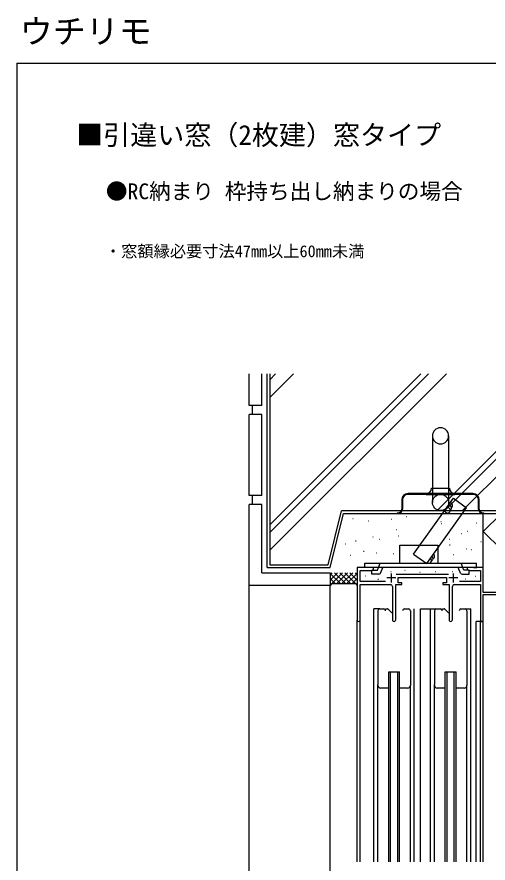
# Model space of a CAD drawing. Units: millimetres, scale not verified. Extents: x -525 to 525, y -780 to 776.
# Drawn here: x -525 to -263.6, y 305.9 to 775.9 of the extents above; entities that cross this region are included whole.
import ezdxf
from ezdxf.enums import TextEntityAlignment as Align

# ---------------------------------------------------------------- set-up
doc = ezdxf.new("R2010")
doc.units = ezdxf.units.MM
doc.header["$LTSCALE"] = 4
for name, color, linetype in [('0-1_USER1', 3, 'Continuous'), ('0-2_YKK_11', 7, 'Continuous'), ('0-3_YKK_12', 2, 'Continuous'), ('0-4_YKK_13', 4, 'Continuous'), ('0-7_YKK_ZWAK', 7, 'Continuous'), ('0-8_YSS_K', 3, 'Continuous'), ('0-9_YSS_KE', 3, 'Continuous')]:
    doc.layers.add(name, color=color, linetype=linetype)
doc.styles.add('ＭＳ ゴシック', font='')
doc.styles.get('ＭＳ ゴシック').set_extended_font_data('MS Gothic')

msp = doc.modelspace()

# ---------------------------------------------------------------- linework, layer by layer
at = {"layer": '0-2_YKK_11'}
for p, q in [((-317.2, 461.809), (-317.2, 466.809)), ((-285.497, 466.239), (-314.508, 466.239)), ((-282.8, 461.809), (-282.8, 466.809)), ((-314.7, 464.309), (-319.7, 464.309)), ((-280.3, 464.309), (-285.3, 464.309)), ((-316.65, 459.609), (-316.65, 441.059)), ((-283.35, 441.059), (-283.35, 459.609)), ((-323.7, 447.109), (-321.4, 447.109)), ((-310, 447.109), (-307.7, 447.109)), ((-292.3, 447.109), (-290, 447.109)), ((-278.6, 447.109), (-276.3, 447.109)), ((-324.7, 446.109), (-324.7, 405.109)), ((-306.7, 446.109), (-306.7, 405.109)), ((-293.3, 446.109), (-293.3, 405.109)), ((-275.3, 446.109), (-275.3, 405.109))]:
    msp.add_line(p, q, dxfattribs=at)
for points in [[(-320.55, 462.239), (-334.57, 462.239), (-334.57, 468.479), (-328.291, 468.479), (-327.2, 469.109), (-327.2, 470.109), (-336.2, 470.109), (-336.2, 440.924)], [(-247.1, 456.109), (-266.2, 456.109), (-266.2, 470.109), (-269.742, 470.109), (-269.925, 469.989), (-270.475, 469.989), (-270.658, 470.109), (-270.742, 470.109), (-270.925, 469.989), (-271.475, 469.989), (-271.658, 470.109), (-275.2, 470.109), (-275.2, 469.109), (-274.109, 468.479), (-267.83, 468.479), (-267.83, 462.239), (-279.449, 462.239)], [(-334.57, 440.924), (-334.57, 460.609), (-317.65, 460.609)], [(-314.75, 441.059), (-314.75, 460.609), (-311.4, 460.609), (-311.4, 461.609), (-313.4, 461.609), (-313.4, 464.609), (-286.6, 464.609), (-286.6, 461.609), (-288.6, 461.609), (-288.6, 460.609), (-285.25, 460.609), (-285.25, 441.059)], [(-282.35, 460.609), (-267.83, 460.609), (-267.83, 440.109), (-266.2, 440.109), (-266.2, 455.109), (-246.2, 455.109)]]:
    msp.add_lwpolyline(points, dxfattribs=at)
for centre, radius, start, end in [((-317.65, 459.609), 1, 0.00001, 89.99999), ((-282.35, 459.609), 1, 90.00001, 179.99999), ((-323.7, 446.109), 1, 89.99998, 179.99996), ((-321.4, 446.109), 1, 0, 89.99998), ((-310, 446.109), 1, 89.99998, 179.99996), ((-307.7, 446.109), 1, 0, 89.99998), ((-292.3, 446.109), 1, 89.99998, 179.99996), ((-290, 446.109), 1, 0, 89.99998), ((-278.6, 446.109), 1, 89.99998, 179.99996), ((-276.3, 446.109), 1, 0, 89.99998), ((-335.385, 440.924), 0.815, 179.99999, 0.00001), ((-315.7, 441.059), 0.95, 179.99999, 0.00001), ((-284.3, 441.059), 0.95, 179.99999, 0.00001)]:
    msp.add_arc(centre, radius, start, end, dxfattribs=at)
at = {"layer": '0-3_YKK_12'}
for p, q in [((-323.7, 447.109), (-326.9, 447.109)), ((-326.9, 306.604), (-326.9, 447.109)), ((-304.5, 306.604), (-304.5, 447.109)), ((-301, 447.109), (-292.3, 447.109)), ((-301, 306.604), (-301, 447.109)), ((-295.5, 306.604), (-295.5, 447.109)), ((-276.3, 447.109), (-273.1, 447.109)), ((-273.1, 306.604), (-273.1, 447.109)), ((-336.2, 306.604), (-336.2, 440.924)), ((-334.57, 306.604), (-334.57, 440.924)), ((-266.2, 440.109), (-270.1, 440.109)), ((-270.1, 306.604), (-270.1, 440.109)), ((-267.83, 306.604), (-267.83, 440.109)), ((-266.2, 306.604), (-266.2, 440.109)), ((-318.7, 412.109), (-312.7, 412.109)), ((-318.7, 306.604), (-318.7, 412.109)), ((-317.7, 306.604), (-317.7, 412.109)), ((-313.7, 306.604), (-313.7, 412.109)), ((-312.7, 306.604), (-312.7, 412.109)), ((-287.3, 412.109), (-281.3, 412.109)), ((-287.3, 306.604), (-287.3, 412.109)), ((-286.3, 306.604), (-286.3, 412.109)), ((-282.3, 306.604), (-282.3, 412.109)), ((-281.3, 306.604), (-281.3, 412.109))]:
    msp.add_line(p, q, dxfattribs=at)
at = {"layer": '0-4_YKK_13'}
for p, q in [((-294.45, 543.21), (-294.45, 506.21)), ((-285.45, 543.21), (-285.45, 506.21)), ((-294.95, 514.11), (-284.95, 514.11)), ((-311.45, 507.61), (-311.45, 502.51)), ((-311.05, 507.61), (-311.05, 502.51)), ((-297.95, 511.11), (-307.95, 511.11)), ((-297.95, 510.71), (-307.95, 510.71)), ((-281.95, 511.11), (-297.95, 511.11)), ((-297.95, 510.71), (-281.95, 510.71)), ((-271.95, 511.11), (-281.95, 511.11)), ((-271.95, 510.71), (-281.95, 510.71)), ((-268.85, 502.51), (-268.85, 507.61)), ((-268.45, 502.51), (-268.45, 507.61)), ((-313.95, 500.51), (-313.95, 500.11)), ((-313.95, 500.51), (-313.45, 500.51)), ((-313.95, 500.11), (-313.45, 500.11)), ((-313.45, 500.11), (-266.45, 500.11)), ((-266.45, 500.51), (-265.95, 500.51)), ((-266.45, 500.11), (-265.95, 500.11)), ((-265.95, 500.11), (-265.95, 500.51)), ((-291.496, 482.41), (-291.496, 472.41)), ((-269.996, 470.11), (-331.996, 470.11)), ((-324.39, 470.11), (-323.461, 472.41)), ((-323.192, 466.935), (-321.909, 470.11)), ((-278.8, 466.935), (-280.083, 470.11)), ((-277.602, 470.11), (-278.531, 472.41)), ((-269.996, 470.11), (-269.996, 472.41)), ((-324.119, 466.31), (-327.996, 466.31)), ((-320.399, 446.209), (-320.399, 446.809)), ((-320.099, 447.109), (-319.309, 447.109)), ((-319.115, 447.038), (-316.933, 444.99)), ((-288.999, 446.209), (-288.999, 446.809)), ((-288.699, 447.109), (-287.909, 447.109)), ((-287.715, 447.038), (-285.533, 444.99)), ((-324.7, 404.609), (-324.7, 405.109)), ((-324.7, 306.604), (-324.7, 404.609)), ((-306.7, 405.109), (-306.7, 404.609)), ((-306.7, 306.604), (-306.7, 404.609)), ((-293.3, 404.609), (-293.3, 405.109)), ((-293.3, 306.604), (-293.3, 404.609)), ((-275.3, 405.109), (-275.3, 404.609)), ((-275.3, 306.604), (-275.3, 404.609)), ((-318.7, 403.109), (-323.2, 403.109)), ((-308.2, 403.109), (-312.7, 403.109)), ((-287.3, 403.109), (-291.8, 403.109)), ((-276.8, 403.109), (-281.3, 403.109))]:
    msp.add_line(p, q, dxfattribs=at)
for points in [[(-312.496, 472.41), (-312.496, 482.41), (-291.496, 482.41)], [(-331.996, 470.11), (-331.996, 472.41), (-269.996, 472.41)], [(-327.996, 466.31), (-327.996, 468.61), (-324.996, 468.61), (-324.39, 470.11)], [(-277.873, 466.31), (-273.996, 466.31), (-273.996, 468.61), (-276.996, 468.61), (-277.602, 470.11)]]:
    msp.add_lwpolyline(points, dxfattribs=at)
msp.add_circle((-289.95, 506.21), 4.5, dxfattribs=at)
for centre, radius, start, end in [((-289.95, 543.21), 4.5, 0, 180), ((-289.95, 543.21), 4.5, 180, 0), ((-297.95, 514.11), 3, 270, 0), ((-281.95, 514.11), 3, 180, 270), ((-307.95, 507.61), 3.5, 90, 180), ((-307.95, 507.61), 3.1, 90, 180), ((-271.95, 507.61), 3.5, 0, 90), ((-271.95, 507.61), 3.1, 0, 90), ((-313.45, 502.51), 2.4, 270, 0), ((-313.45, 502.51), 2, 270, 0), ((-266.45, 502.51), 2.4, 180, 270), ((-266.45, 502.51), 2, 180, 270), ((-324.119, 467.31), 1, 270.00087, 338.00572), ((-277.873, 467.31), 1, 201.99428, 269.99913), ((-320.099, 446.809), 0.3, 90, 180), ((-319.309, 446.809), 0.3, 49.89741, 90), ((-288.699, 446.809), 0.3, 90, 180), ((-287.909, 446.809), 0.3, 49.89741, 90), ((-316.85, 444.809), 0.2, 359.98188, 114.62002), ((-285.45, 444.809), 0.2, 359.98188, 114.62002), ((-323.2, 404.609), 1.5, 180, 270), ((-308.2, 404.609), 1.5, 270, 0), ((-291.8, 404.609), 1.5, 180, 270), ((-276.8, 404.609), 1.5, 270, 0)]:
    msp.add_arc(centre, radius, start, end, dxfattribs=at)
at = {"layer": '0-7_YKK_ZWAK'}
for q in [(-525, -779.9), (525, 750.1)]:
    msp.add_line((-525, 750.1), q, dxfattribs=at)
at = {"layer": '0-8_YSS_K'}
for p, q in [((-384.7, 577.62), (-384.7, 471.61)), ((-300.847, 577.62), (-384.7, 493.767)), ((-381.458, 577.62), (-384.7, 574.377)), ((-296.605, 577.62), (-384.7, 489.524)), ((-371.558, 577.62), (-384.7, 564.478)), ((-286.705, 577.62), (-384.7, 479.625)), ((-237.7, 555.914), (-292.004, 501.61)), ((-237.7, 551.671), (-287.762, 501.61)), ((-237.7, 541.772), (-277.862, 501.61)), ((-282.808, 508.526), (-275.487, 503.292)), ((-297.637, 472.309), (-275.487, 503.292)), ((-352.371, 471.61), (-344.871, 501.61)), ((-237.7, 501.61), (-344.871, 501.61)), ((-308.869, 498.472), (-308.669, 498.472)), ((-266.2, 490.113), (-256.202, 500.111)), ((-266.2, 470.109), (-266.2, 500.11)), ((-338.652, 497.265), (-338.452, 497.265)), ((-330.042, 496.019), (-329.842, 496.019)), ((-317.119, 496.863), (-316.919, 496.863)), ((-289.751, 495.655), (-289.551, 495.655)), ((-289.572, 494.615), (-289.372, 494.615)), ((-270.156, 494.849), (-269.956, 494.849)), ((-314.503, 491.228), (-314.303, 491.228)), ((-278.344, 488.913), (-278.144, 488.913)), ((-275.261, 490.222), (-275.061, 490.222)), ((-256.199, 480.109), (-266.2, 490.109)), ((-337.042, 484.989), (-336.842, 484.989)), ((-327.584, 487.203), (-327.384, 487.203)), ((-323.959, 485.872), (-323.759, 485.872)), ((-313.433, 487.744), (-313.233, 487.744)), ((-285.122, 485.794), (-284.922, 485.794)), ((-267.614, 484.587), (-267.414, 484.587)), ((-342.878, 483.178), (-342.678, 483.178)), ((-284.894, 482.597), (-284.694, 482.597)), ((-275.463, 480.361), (-275.263, 480.361)), ((-272.963, 480.024), (-272.763, 480.024)), ((-340.061, 476.94), (-339.861, 476.94)), ((-332.615, 479.088), (-332.415, 479.088)), ((-325.597, 478.152), (-325.397, 478.152)), ((-316.24, 477.919), (-316.04, 477.919)), ((-304.958, 477.543), (-297.637, 472.309)), ((-283.022, 477.217), (-282.822, 477.217)), ((-384.7, 471.61), (-352.371, 471.61)), ((-351.198, 460.254), (-344.342, 467.11)), ((-351.198, 463.083), (-347.171, 467.11)), ((-351.198, 465.911), (-349.999, 467.11)), ((-351.198, 466.767), (-345.541, 461.11)), ((-348.713, 467.11), (-342.713, 461.11)), ((-347.514, 461.11), (-341.514, 467.11)), ((-345.884, 467.11), (-339.884, 461.11)), ((-344.686, 461.11), (-338.686, 467.11)), ((-343.056, 467.11), (-337.056, 461.11)), ((-341.857, 461.11), (-336.2, 466.767)), ((-340.227, 467.11), (-336.2, 463.083)), ((-337.399, 467.11), (-336.2, 465.911)), ((-331.663, 465.371), (-331.463, 465.371)), ((-317.466, 467.855), (-317.266, 467.855)), ((-309.746, 468.565), (-309.546, 468.565)), ((-301.494, 467.5), (-301.294, 467.5)), ((-292.799, 467.855), (-292.599, 467.855)), ((-283.571, 467.855), (-283.371, 467.855)), ((-270.616, 465.282), (-270.416, 465.282)), ((-351.198, 463.938), (-348.37, 461.11)), ((-350.198, 461.11), (-351.198, 460.11)), ((-350.198, 461.11), (-337.2, 461.11)), ((-339.029, 461.11), (-336.2, 463.938)), ((-337.2, 461.11), (-336.2, 460.11)), ((-324.653, 463.596), (-324.453, 463.596)), ((-276.295, 463.862), (-276.095, 463.862)), ((-396.198, 92.676), (-396.198, 460.11)), ((-351.198, 100.61), (-351.198, 460.11))]:
    msp.add_line(p, q, dxfattribs=at)
msp.add_lwpolyline([(-304.958, 477.543), (-292.379, 495.138), (-282.808, 508.526)], dxfattribs=at)
for centre, start, end in [((-286.02, 501.811), 150.1514, 70.27066), ((-284.725, 504.518), 304.43628, 118.90478), ((-285.372, 503.165), 304.43628, 92.97159), ((-296.488, 473.916), 234.43689, 54.43687), ((-295.616, 475.136), 294.43686, 54.43687), ((-294.743, 476.356), 294.43686, 54.43687)]:
    msp.add_arc(centre, 1.5, start, end, dxfattribs=at)
at = {"layer": '0-9_YSS_KE'}
for p, q in [((-396.198, 560.11), (-396.198, 577.62)), ((-389.198, 560.11), (-389.198, 577.62)), ((-386.2, 470.11), (-386.2, 577.62)), ((-389.198, 560.11), (-396.198, 560.11)), ((-394.198, 555.11), (-394.198, 560.11)), ((-396.198, 510.11), (-396.198, 555.11)), ((-389.198, 555.11), (-396.198, 555.11)), ((-389.198, 510.11), (-389.198, 555.11)), ((-389.198, 510.11), (-396.198, 510.11)), ((-394.198, 505.11), (-394.198, 510.11)), ((-389.198, 505.11), (-396.198, 505.11)), ((-396.198, 460.11), (-396.198, 505.11)), ((-389.198, 467.11), (-389.198, 505.11)), ((-351.2, 470.11), (-343.7, 500.11)), ((-343.7, 500.11), (-236.2, 500.11)), ((-386.2, 470.11), (-351.2, 470.11)), ((-389.198, 467.11), (-351.198, 467.11)), ((-351.198, 467.11), (-351.198, 460.11)), ((-351.198, 460.11), (-396.198, 460.11))]:
    msp.add_line(p, q, dxfattribs=at)

# ---------------------------------------------------------------- texts
at = {"layer": '0-1_USER1', "style": 'ＭＳ ゴシック'}
for s, height, p in [('ウチリモ', 13.44, (-523.472, 757.16)), ('■引違い窓（2枚建）窓タイプ', 11, (-492.153, 701.52)), ('●RC納まり 枠持ち出し納まりの場合', 8.798, (-475.636, 671.986)), ('・窓額縁必要寸法47mm以上60mm未満', 6.598, (-476.148, 640.464))]:
    msp.add_text(s, height=height, dxfattribs=at).set_placement(p, align=Align.BOTTOM_LEFT)

doc.saveas('drawing.dxf')
